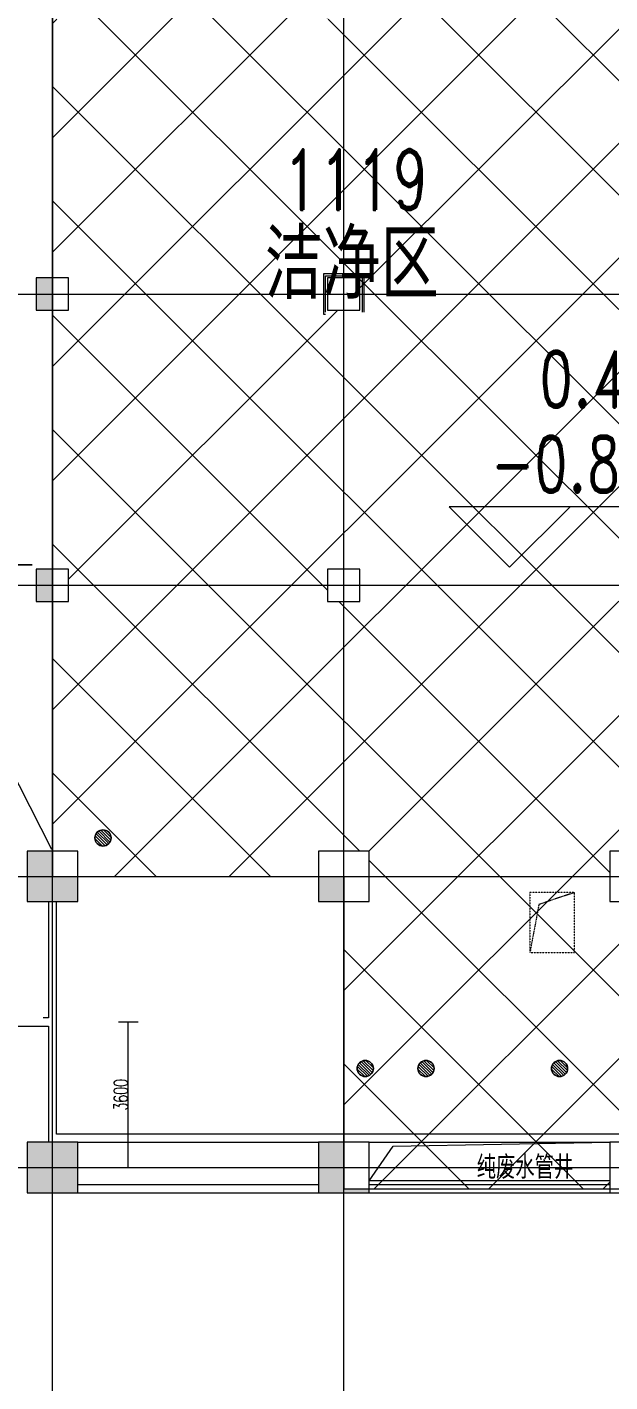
# Model space of a CAD drawing. Header units: millimetres. Extents: x -76632 to 443185, y -33181 to 192400.
# Drawn here: x 200975 to 215375, y 37900 to 71400 of the extents above; entities that cross this region are included whole.
import ezdxf

# ---------------------------------------------------------------- set-up
doc = ezdxf.new("R2010")
doc.units = ezdxf.units.MM
doc.linetypes.add('1_1', pattern=[2, 1, -1])
doc.linetypes.add('轴网线', pattern=[22.04, 18.38, -1.83, 0, -1.83])
doc.layers.get('0').update_dxf_attribs({"color": 8})
doc.layers.get('Defpoints').update_dxf_attribs({"color": 8})
for name, color, linetype, lineweight in [('A-ANNO-DIMS', 8, 'Continuous', 9), ('A-ANNO-NOTE', 8, 'Continuous', 5), ('A-AREA-IDEN', 8, 'Continuous', 9), ('A-DETL-GENF', 8, 'Continuous', 18), ('A-DETL-THIN', 8, 'Continuous', 5), ('A-FLOR', 8, 'Continuous', 5), ('A-GENM', 8, 'Continuous', 5), ('A-WALL', 8, 'Continuous', 5), ('P-PIPE', 8, 'Continuous', 5), ('Q-SPCQ', 8, 'Continuous', 5), ('S-COLS', 8, 'Continuous', 5), ('S-GRID', 8, 'Continuous', 9)]:
    doc.layers.add(name, color=color, linetype=linetype, lineweight=lineweight)
doc.styles.add('RomanD', font='romand__.ttf', dxfattribs={"width": 0.7, "height": 1500})
doc.styles.add('RomanD_3', font='romand__.ttf', dxfattribs={"width": 0.7, "height": 1400})
doc.styles.add('RomanD_6', font='romand__.ttf', dxfattribs={"width": 0.65, "height": 350})
doc.styles.add('仿宋', font='simfang.ttf', dxfattribs={"width": 0.7, "height": 500})
doc.styles.add('仿宋_2', font='simfang.ttf', dxfattribs={"width": 0.7, "height": 1500})
doc.dimstyles.new('0_5', dxfattribs={"dimscale": 304.8, "dimtxt": 351.251157, "dimasz": 0, "dimexe": 0.82021, "dimexo": 0.0625, "dimgap": 0, "dimtad": 1, "dimdec": 0, "dimzin": 0, "dimdsep": 46, "dimtxsty": 'RomanD_6', "dimblk1": 'NONE', "dimblk2": 'NONE', "dimsah": 1, "dimcen": 0.09, "dimazin": 0, "dimtfac": 1, "dimtdec": 4, "dimtix": 1, "dimtmove": 0, "dimatfit": 3, "dimfxl": 0.82021, "dimfxlon": 1, "dimtvp": 1, "dimtolj": 1, "dimtzin": 0, "dimlwd": 18, "dimlwe": 18, "dimarcsym": 2})

# ---------------------------------------------------------------- blocks, each defined once
blk = doc.blocks.new('X-ST-F3-01-C-001_HLP2_rvt-1-LAY-1F-1_500-A')
at = {"layer": 'S-COLS', "true_color": 0x808080}
for points in [[(201200, 64400), (201600, 64400), (201600, 65200), (201200, 65200), (201200, 64923)], [(201600, 57200), (201600, 58000), (201200, 58000), (201200, 57200)], [(202225, 49775), (202225, 50400), (201600, 50400), (201600, 51025), (200975, 51025), (200975, 49775), (201600, 49775)], [(208175, 49775), (208800, 49775), (208800, 50400), (208175, 50400)], [(202225, 42575), (202225, 43825), (200975, 43825), (200975, 42575)], [(209425, 42575), (209425, 42675), (208800, 42675), (208800, 43825), (208175, 43825), (208175, 42575)]]:
    blk.add_hatch(color=8, dxfattribs=at).paths.add_polyline_path(points, flags=0)
at = {"layer": 'S-COLS', "color": 7, "lineweight": 9}
for p, q in [((201600, 65200), (201200, 65200)), ((201200, 65200), (201200, 64400)), ((202000, 65200), (201600, 65200)), ((202000, 64400), (202000, 65200)), ((209200, 65200), (208400, 65200)), ((208400, 65200), (208400, 64400)), ((209200, 64400), (209200, 65200)), ((201200, 64400), (201600, 64400)), ((201600, 64400), (202000, 64400)), ((208400, 64400), (209200, 64400)), ((201600, 58000), (201200, 58000)), ((201200, 58000), (201200, 57200)), ((202000, 58000), (201600, 58000)), ((202000, 57200), (202000, 58000)), ((209200, 58000), (208400, 58000)), ((208400, 58000), (208400, 57200)), ((209200, 57200), (209200, 58000)), ((201200, 57200), (201600, 57200)), ((201600, 57200), (202000, 57200)), ((208400, 57200), (209200, 57200)), ((201600, 51025), (200975, 51025)), ((200975, 51025), (200975, 49775)), ((202225, 51025), (201600, 51025)), ((202225, 50400), (202225, 51025)), ((209425, 51025), (208175, 51025)), ((208175, 51025), (208175, 50400)), ((209425, 49775), (209425, 51025)), ((216625, 51025), (215375, 51025)), ((215375, 51025), (215375, 49775)), ((202225, 49775), (202225, 50400)), ((208175, 50400), (208175, 49775)), ((200975, 49775), (202225, 49775)), ((208175, 49775), (208800, 49775)), ((208800, 49775), (209425, 49775)), ((215375, 49775), (216625, 49775)), ((202225, 43825), (200975, 43825)), ((200975, 43825), (200975, 42575)), ((202225, 42575), (202225, 43825)), ((208800, 43825), (208175, 43825)), ((208175, 43825), (208175, 42575)), ((209425, 43825), (208800, 43825)), ((209425, 42675), (209425, 43825)), ((216625, 43825), (215375, 43825)), ((215375, 43825), (215375, 42675)), ((200975, 42575), (202225, 42575)), ((208175, 42575), (209425, 42575)), ((209425, 42575), (209425, 42675)), ((215375, 42675), (215375, 42575)), ((215375, 42575), (216625, 42575))]:
    blk.add_line(p, q, dxfattribs=at)
blk = doc.blocks.new('圆形地漏_固定_ - 热轧钢管-V35-LAY-1F-1_500-A')
at = {"layer": 'A-GENM'}
for p, q in [((-193, 52), (52, -193)), ((102, -172), (-172, 102)), ((-141, 141), (141, -141)), ((172, -102), (-102, 172)), ((193, -52), (-52, 193)), ((13, 200), (200, 13)), ((-13, -200), (-200, -13))]:
    blk.add_line(p, q, dxfattribs=at)
blk.add_circle((0, 0), 200, dxfattribs=at)
at = {"layer": 'P-PIPE'}
for start, end in [(0, 180), (180, 0)]:
    blk.add_arc((0, 0), 200, start, end, dxfattribs=at)
blk = doc.blocks.new('楼板洞口 - 楼板洞口-无翻边-3490107-LAY-1F-1_500-A')
at = {"layer": 'A-GENM'}
for p, q in [((0, 0), (595, 855)), ((595, 855), (5950, 950)), ((5950, 0), (0, 0))]:
    blk.add_line(p, q, dxfattribs=at)
blk = doc.blocks.new('室内坡道 - 坡道-房间内坡道-4548370-LAY-1F-1_500-A')
at = {"layer": 'Q-SPCQ'}
for p, q in [((1660, 7075), (-1661, 7075)), ((-1661, 7075), (1660, 7075)), ((-3600, 7025), (-3600, 1000)), ((-3600, 1000), (-3600, 7025)), ((0, 0), (-3575, 7025)), ((0, 0), (3575, 7025)), ((3600, 1000), (3600, 7025)), ((3600, 7025), (3600, 1000)), ((-3600, 950), (-3600, 900)), ((-3600, 900), (-3600, 950)), ((3600, 900), (3600, 950)), ((3600, 950), (3600, 900)), ((-3600, 100), (-3600, 50)), ((-3600, 50), (-3600, 100)), ((3100, 0), (-3100, 0)), ((3600, 50), (3600, 100)), ((3600, 100), (3600, 50)), ((-3100, 0), (3100, 0))]:
    blk.add_line(p, q, dxfattribs=at)
blk = doc.blocks.new('洞口 - 洞口-3794967-LAY-1F-1_500-A')
at = {"layer": 'A-DETL-GENF', "color": 8, "linetype": '1_1', "lineweight": 5, "true_color": 0x777777}
for p, q in [((-550, 1480), (-550, 0)), ((550, 1480), (-550, 1480)), ((550, 1480), (-330, 1184)), ((550, 0), (550, 1480)), ((-330, 1184), (-550, 0)), ((-550, 0), (550, 0))]:
    blk.add_line(p, q, dxfattribs=at)
blk = doc.blocks.new('高程点-说明仿宋-2 - 高程点-说明仿宋-2-1141479-LAY-1F-1_500-A')
at = {"layer": 'A-ANNO-NOTE', "lineweight": 18}
for p, q in [((10.062, 2.987), (-2.987, 2.987)), ((0, 0), (-2.987, 2.987)), ((0, 0), (2.987, 2.987))]:
    blk.add_line(p, q, dxfattribs=at)
blk = doc.blocks.new('*D1462')
at = {"layer": 'A-ANNO-DIMS', "color": 0, "lineweight": 18, "transparency": 16777216}
for p, q in [((203234, 46800), (203715, 46800)), ((203465, 46800), (203465, 43200)), ((203234, 43200), (203715, 43200))]:
    blk.add_line(p, q, dxfattribs=at)
at = {"layer": 'Defpoints', "color": 0, "transparency": 16777216}
for p in [(203215, 46800), (203215, 43200), (203465, 43200)]:
    blk.add_point(p, dxfattribs=at)
at = {"layer": 'A-ANNO-DIMS', "color": 0, "lineweight": 18, "transparency": 16777216, "insert": (203290, 45000), "char_height": 350, "width": 972.7, "attachment_point": 5, "rotation": 90, "style": 'RomanD_6'}
blk.add_mtext('\\A1;3600', dxfattribs=at)
blk = doc.blocks.new('_None')
blk = doc.blocks.new('*D1431')
at = {"layer": 'A-ANNO-DIMS', "color": 0, "lineweight": 18, "transparency": 16777216}
for p, q in [((19261, 131300), (19742, 131300)), ((19492, 130200), (19492, 131300)), ((19261, 130200), (19742, 130200)), ((259200, 4470), (259200, 4951)), ((259200, 4701), (264000, 4701)), ((264000, 4470), (264000, 4951))]:
    blk.add_line(p, q, dxfattribs=at)
at = {"layer": 'Defpoints', "color": 0, "transparency": 16777216}
for p in [(19242, 131300), (19492, 131300), (19242, 130200), (264000, 4701), (259200, 4451), (264000, 4451)]:
    blk.add_point(p, dxfattribs=at)
at = {"layer": 'A-ANNO-DIMS', "color": 0, "lineweight": 18, "transparency": 16777216, "insert": (19317, 130750), "char_height": 350, "width": 972.7, "attachment_point": 5, "rotation": 90, "style": 'RomanD_6'}
blk.add_mtext('\\A1;1100', dxfattribs=at)
at = {"layer": 'A-ANNO-DIMS', "color": 0, "lineweight": 18, "transparency": 16777216, "insert": (261600, 4876), "char_height": 350, "width": 972.7, "attachment_point": 5, "style": 'RomanD_6'}
blk.add_mtext('\\A1;4800', dxfattribs=at)
blk = doc.blocks.new('*D1432')
at = {"layer": 'A-ANNO-DIMS', "color": 0, "lineweight": 18, "transparency": 16777216}
for p, q in [((19261, 133750), (19742, 133750)), ((19492, 131300), (19492, 133750)), ((19261, 131300), (19742, 131300)), ((260638, 2650), (261119, 2650)), ((260869, 1700), (260869, 2650)), ((261100, 1700), (260619, 1700))]:
    blk.add_line(p, q, dxfattribs=at)
at = {"layer": 'Defpoints', "color": 0, "transparency": 16777216}
for p in [(19242, 133750), (19492, 133750), (19242, 131300), (260619, 2650), (260869, 2650), (261119, 1700)]:
    blk.add_point(p, dxfattribs=at)
at = {"layer": 'A-ANNO-DIMS', "color": 0, "lineweight": 18, "transparency": 16777216, "char_height": 350, "attachment_point": 5, "rotation": 90, "style": 'RomanD_6'}
for s, insert, width in [('\\A1;2450', (19317, 132525), 972.7), ('\\A1;950', (260694, 2175), 729.52)]:
    blk.add_mtext(s, dxfattribs=dict(at, insert=insert, width=width))

msp = doc.modelspace()

# ---------------------------------------------------------------- hatches: boundary and pattern name
at = {"layer": 'A-DETL-GENF', "lineweight": 5, "transparency": 33554687}
h = msp.add_hatch(dxfattribs=at)
h.set_pattern_fill('FP_60', color=256, style=0, pattern_type=2)
h.set_pattern_definition([(45, (-4e-09, 0), (-1414.214, 1414.214), []), (135, (-4e-09, 0), (-1414.214, -1414.214), [])])
h.paths.add_polyline_path([(222575, 42675), (222575, 43825), (223825, 43825), (223825, 42675), (226075, 42675), (226075, 46600), (230175, 46600), (230175, 49775), (229775, 49775), (229775, 51025), (240200, 51025), (240200, 79500), (238000, 79500), (238000, 78800), (237200, 78800), (237200, 79500), (230800, 79500), (230800, 78800), (230000, 78800), (230000, 79500), (223600, 79500), (223600, 78800), (222800, 78800), (222800, 79500), (216400, 79500), (216400, 78800), (215600, 78800), (215600, 79500), (209200, 79500), (209200, 78800), (208400, 78800), (208400, 79500), (202000, 79500), (202000, 78800), (201900, 78800), (201900, 72400), (202000, 72400), (202000, 71600), (201600, 71600), (201600, 65200), (202000, 65200), (202000, 64400), (201600, 64400), (201600, 58000), (202000, 58000), (202000, 57200), (201600, 57200), (201600, 51025), (202225, 51025), (202230.6, 50400), (208175, 50400), (208175, 51025), (209425, 51025), (209425, 49775), (208800, 49775), (208800, 43825), (209425, 43825), (209425, 42675), (215375, 42675), (215375, 43825), (216625, 43825), (216625, 42675), (221151.3, 42675)], flags=0)
h.paths.add_polyline_path([(225350, 45425), (224650, 45425), (224650, 45665)], flags=0)
h.paths.add_polyline_path([(224895, 45704.7), (224805, 45704.7), (224805, 45794.7), (224895, 45794.7)], flags=0)
h.paths.add_polyline_path([(225195, 45704.7), (225105, 45704.7), (225105, 45794.7), (225195, 45794.7)], flags=0)
h.paths.add_polyline_path([(223095, 49405.3), (223005, 49405.3), (223005, 49495.3), (223095, 49495.3)], flags=0)
h.paths.add_polyline_path([(223305, 49405.3), (223305, 49495.3), (223395, 49495.3), (223395, 49405.3)], flags=0)
h.paths.add_polyline_path([(223550, 49535), (222850, 49775), (222575, 49775), (222575, 51025), (223825, 51025), (223825, 49775), (223550, 49775), (223550, 49675)], flags=0)
h.paths.add_polyline_path([(215375, 49775), (215375, 51025), (216625, 51025), (216625, 49775)], flags=0)
h.paths.add_polyline_path([(237405, 56830.3), (237405, 56920.3), (237495, 56920.3), (237495, 56830.3)], flags=0)
h.paths.add_polyline_path([(237705, 56830.3), (237705, 56920.3), (237795, 56920.3), (237795, 56830.3)], flags=0)
h.paths.add_polyline_path([(237950, 56960), (237250, 57200), (237200, 57200), (237200, 58000), (238000, 58000), (238000, 57200), (237950, 57200), (237950, 57100)], flags=0)
h.paths.add_polyline_path([(230175, 57200), (230000, 57200), (230000, 58000), (230800, 58000), (230800, 57200)], flags=0)
h.paths.add_polyline_path([(209200, 57200), (208400, 57200), (208400, 58000), (209200, 58000)], flags=0)
h.paths.add_polyline_path([(215600, 57200), (215600, 58000), (216400, 58000), (216400, 57200)], flags=0)
h.paths.add_polyline_path([(222800, 57200), (222800, 58000), (223600, 58000), (223600, 57200)], flags=0)
h.paths.add_polyline_path([(216400, 64400), (215600, 64400), (215600, 65200), (216400, 65200), (216400, 64444.8)], flags=0)
h.paths.add_polyline_path([(223600, 64400), (222800, 64400), (222800, 65200), (223600, 65200), (223600, 64922.7)], flags=0)
h.paths.add_polyline_path([(237200, 64400), (237200, 65200), (238000, 65200), (238000, 64400)], flags=0)
h.paths.add_polyline_path([(230800, 64400), (230000, 64400), (230000, 65200), (230800, 65200), (230800, 64922.7)], flags=0)
h.paths.add_polyline_path([(209200, 64400), (208400, 64400), (208400, 65200), (209200, 65200), (209200, 64922.7)], flags=0)
h.paths.add_polyline_path([(237795, 71230.3), (237705, 71230.3), (237705, 71320.3), (237795, 71320.3)], flags=0)
h.paths.add_polyline_path([(237495, 71230.3), (237405, 71230.3), (237405, 71320.3), (237495, 71320.3)], flags=0)
h.paths.add_polyline_path([(237950, 71360), (237250, 71600), (237200, 71600), (237200, 72400), (238000, 72400), (238000, 71600), (237950, 71600), (237950, 71500)], flags=0)
h.paths.add_polyline_path([(223600, 71600), (222800, 71600), (222800, 72400), (223600, 72400)], flags=0)
h.paths.add_polyline_path([(209200, 71600), (208400, 71600), (208400, 72400), (209200, 72400), (209200, 71926.6)], flags=0)
h.paths.add_polyline_path([(215600, 71600), (215600, 72400), (216400, 72400), (216400, 71600)], flags=0)
h.paths.add_polyline_path([(230175, 71600), (230000, 71600), (230000, 72400), (230800, 72400), (230800, 71600)], flags=0)

# ---------------------------------------------------------------- linework, layer by layer
at = {"layer": 'A-DETL-THIN', "transparency": 33554687}
for p, q in [((201600, 79500), (201600, 50400)), ((201600, 50400), (208800, 50400)), ((208800, 50400), (208800, 42675)), ((208800, 42675), (226075, 42675))]:
    msp.add_line(p, q, dxfattribs=at)
at = {"layer": 'A-FLOR', "transparency": 33554687}
msp.add_line((215375, 42875), (209425, 42875), dxfattribs=at)
at = {"layer": 'A-WALL', "transparency": 33554687}
for p, q in [((209300, 65300), (208300, 65300)), ((208300, 65300), (208300, 64300)), ((208350, 65250), (209250, 65250)), ((208350, 64350), (208350, 65250)), ((209250, 65250), (209250, 64350)), ((209300, 64350), (209300, 65300)), ((208300, 64300), (208350, 64300))]:
    msp.add_line(p, q, dxfattribs=at)
at = {"layer": 'A-WALL', "lineweight": 9, "transparency": 33554687}
for p, q in [((201500, 49775), (201500, 46900)), ((201700, 44025), (201700, 49775)), ((199700, 46700), (201500, 46700)), ((201500, 46900), (201375, 46900)), ((201500, 46700), (201500, 43825)), ((226075, 44025), (201700, 44025)), ((202225, 43825), (208175, 43825)), ((209425, 43825), (215375, 43825)), ((208175, 42775), (202225, 42775)), ((202225, 42575), (208175, 42575)), ((215375, 42775), (209425, 42775)), ((209425, 42575), (215375, 42575))]:
    msp.add_line(p, q, dxfattribs=at)
at = {"layer": 'S-GRID', "linetype": '轴网线', "transparency": 33554687}
for p, q in [((201600, -17706.2), (201600, 174400)), ((208800, -17706.2), (208800, 174400)), ((-16000, 64800), (308800, 64800)), ((-16000, 57600), (308800, 57600)), ((-16000, 50400), (308800, 50400)), ((-16000, 43200), (308800, 43200))]:
    msp.add_line(p, q, dxfattribs=at)

# ---------------------------------------------------------------- block references
at = {"lineweight": 5, "transparency": 33554687}
msp.add_blockref('X-ST-F3-01-C-001_HLP2_rvt-1-LAY-1F-1_500-A', (0, 0), dxfattribs=at)
at = {"layer": 'A-ANNO-NOTE', "lineweight": 18, "transparency": 33554687, "xscale": 500, "yscale": 500, "zscale": 500}
msp.add_blockref('高程点-说明仿宋-2 - 高程点-说明仿宋-2-1141479-LAY-1F-1_500-A', (212896.4, 58046), dxfattribs=at)
at = {"layer": 'A-DETL-GENF', "lineweight": 5, "transparency": 33554687}
msp.add_blockref('洞口 - 洞口-3794967-LAY-1F-1_500-A', (213950, 48520), dxfattribs=at)
at = {"layer": 'A-GENM', "transparency": 33554687}
msp.add_blockref('楼板洞口 - 楼板洞口-无翻边-3490107-LAY-1F-1_500-A', (209425, 42875), dxfattribs=at)
at = {"layer": 'P-PIPE', "transparency": 33554687}
for p in [(202849.6, 51350.5), (209330.1, 45649.5), (210831.1, 45649.5), (214131.1, 45649.5)]:
    msp.add_blockref('圆形地漏_固定_ - 热轧钢管-V35-LAY-1F-1_500-A', p, dxfattribs=at)
at = {"layer": 'Q-SPCQ', "transparency": 33554687, "rotation": 180}
msp.add_blockref('室内坡道 - 坡道-房间内坡道-4548370-LAY-1F-1_500-A', (198000, 58100), dxfattribs=at)

# ---------------------------------------------------------------- texts
at = {"layer": 'A-ANNO-NOTE', "lineweight": 9, "transparency": 33554687, "char_height": 1400, "attachment_point": 1, "style": 'RomanD_3'}
for s, insert, width in [('0.400', (213627.1, 63395), 5106.749), ('-0.800', (212447.6, 61295), 6537.762)]:
    msp.add_mtext(s, dxfattribs=dict(at, insert=insert, width=width))
at = {"layer": 'A-AREA-IDEN', "transparency": 33554687, "attachment_point": 1}
for s, insert, char_height, width, style in [('1119', (207297.2, 68378.6), 1500, 4826.159, 'RomanD'), ('洁净区', (206850.4, 66344.5), 1500, 5892.403, '仿宋_2'), ('纯废水管井', (212083.8, 43477.9), 500, 3367.087, '仿宋')]:
    msp.add_mtext(s, dxfattribs=dict(at, insert=insert, char_height=char_height, width=width, style=style))

# ---------------------------------------------------------------- dimensions: what is measured, and where the dimension line sits
at = {"layer": 'A-ANNO-DIMS', "lineweight": 18, "transparency": 33554687}
for base, p1, p2, override, picture, middle in [((19492.1, 133750), (19242.1, 131300), (19242.1, 133750), {"dimpost": '<>', "dimfxl": 2450}, '*D1432', (19317.1, 132525)), ((19492.1, 131300), (19242.1, 130200), (19242.1, 131300), {"dimpost": '<>', "dimfxl": 1100}, '*D1431', (19317.1, 130750)), ((203465.3, 43200), (203215.3, 46800), (203215.3, 43200), {"dimpost": '<>', "dimfxl": 3600}, '*D1462', (203290.3, 45000))]:
    dim = msp.add_linear_dim(base=base, p1=p1, p2=p2, angle=90, dimstyle='0_5', override=override, dxfattribs=at)
    dim.commit()
    dim.dimension.update_dxf_attribs({"geometry": picture, "text_midpoint": middle})

doc.saveas('drawing.dxf')
